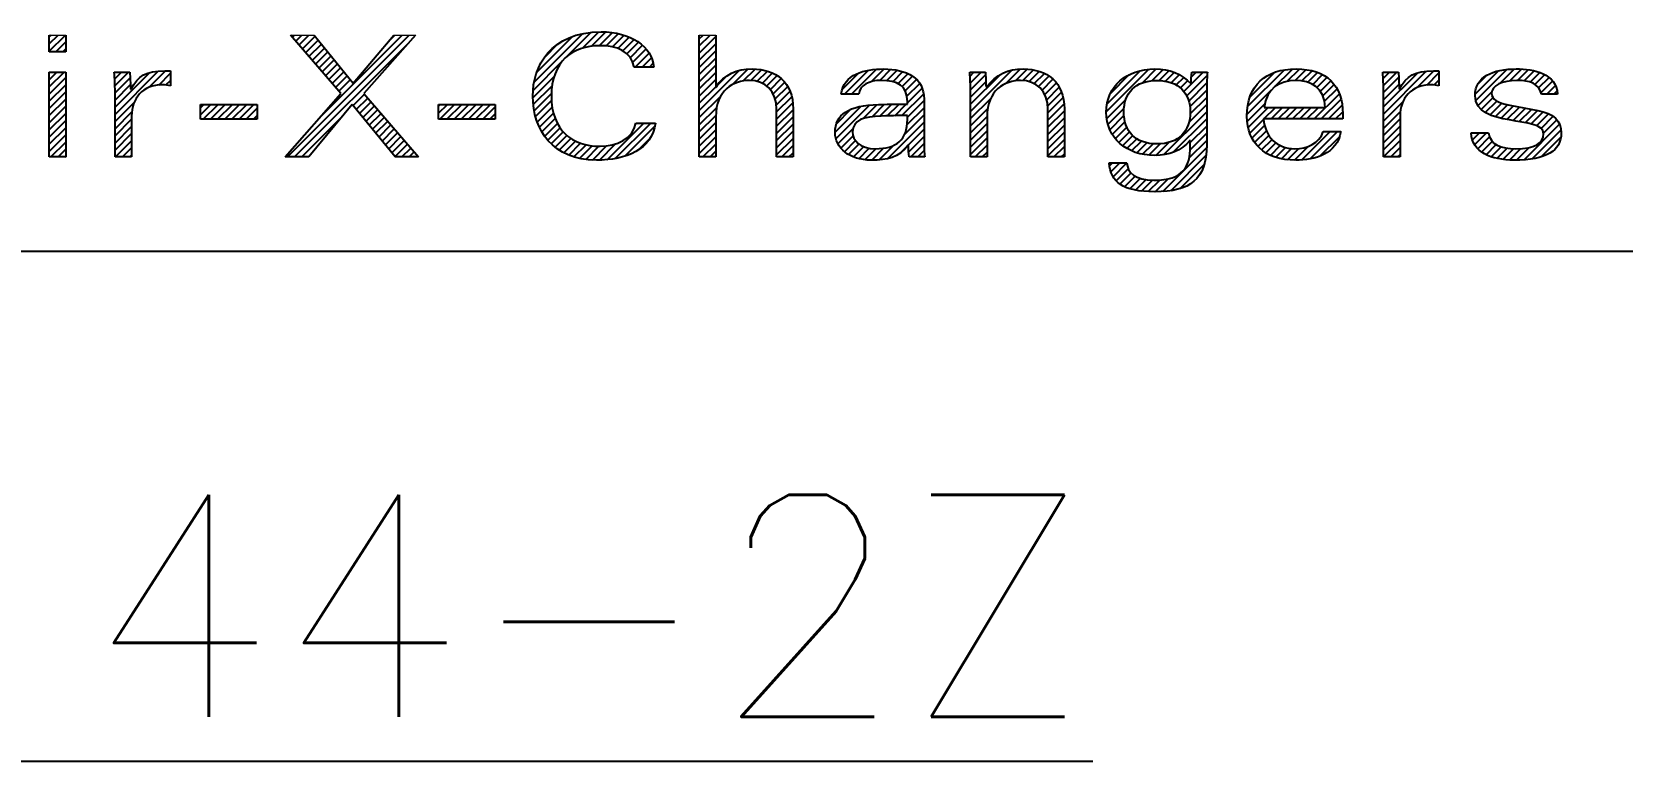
# Model space of a CAD drawing. Extents: x 47 to 269, y 297 to 436.
# Drawn here: x 235.83 to 251.53, y 316.95 to 324.15 of the extents above; entities that cross this region are included whole.
import ezdxf
from ezdxf.enums import TextEntityAlignment as Align

# ---------------------------------------------------------------- set-up
doc = ezdxf.new("R2010")
doc.units = 0
doc.header["$MEASUREMENT"] = 0
doc.layers.get('0').update_dxf_attribs({"linetype": 'CONTINUOUS'})
doc.layers.add('BORDER', color=5, linetype='CONTINUOUS')
doc.layers.add('HARSCO CORPORATE', color=7, linetype='CONTINUOUS')
doc.layers.add('TXT1', color=7, linetype='CONTINUOUS', lineweight=15)
doc.styles.get("Standard").update_dxf_attribs({"font": 'simplex.shx'})
pattern_1 = [(45, (-0.816075, -23.54496), (-0.04419417, 0.04419417), [])]

# ---------------------------------------------------------------- blocks, each defined once
blk = doc.blocks.new('DENNIS1')
at = {"layer": 'BORDER', "ltscale": 10}
blk.add_line((10.75344, 1.75056), (15.63, 1.75056), dxfattribs=at)
blk = doc.blocks.new('logo')
h = blk.add_hatch()
h.set_pattern_fill('ANSI31', color=256, scale=0.5, style=0)
h.set_pattern_definition(pattern_1)
h.paths.add_polyline_path([(19.842, -0.892), (19.842, -0.684), (20.046, -0.684), (20.046, -0.892)])
h.paths.add_polyline_path([(19.842, -2.188), (19.842, -1.142), (20.046, -1.142), (20.046, -2.188)])
h = blk.add_hatch()
h.set_pattern_fill('ANSI31', color=256, scale=0.5, style=0)
h.set_pattern_definition(pattern_1)
h.paths.add_polyline_path([(24.107, -2.188), (23.578, -1.54), (23.044, -2.188), (22.753, -2.188), (23.438, -1.406), (22.819, -0.684), (23.111, -0.684), (23.59, -1.279), (24.092, -0.684), (24.359, -0.684), (23.723, -1.406), (24.398, -2.188)])
h = blk.add_hatch()
h.set_pattern_fill('ANSI31', color=256, scale=0.5, style=0)
h.set_pattern_definition(pattern_1)
edge = h.paths.add_edge_path()
edge.add_spline(control_points=[(27.079, -1.769), (27.079, -1.769), (27.321, -1.769), (27.321, -1.769)], knot_values=[9, 9, 9, 9, 10, 10, 10, 10], degree=3, periodic=0)
edge.add_spline(control_points=[(27.321, -1.769), (27.273, -2.1), (26.961, -2.227), (26.592, -2.227), (26.055, -2.227), (25.807, -1.85), (25.807, -1.436), (25.807, -1.077), (26.021, -0.644), (26.652, -0.644), (27.009, -0.644), (27.281, -0.823), (27.3, -1.08)], knot_values=[0, 0, 0, 0, 1, 1, 1, 2, 2, 2, 3, 3, 3, 4, 4, 4, 4], degree=3, periodic=0)
edge.add_spline(control_points=[(27.3, -1.08), (27.3, -1.08), (27.059, -1.08), (27.059, -1.08)], knot_values=[4, 4, 4, 4, 5, 5, 5, 5], degree=3, periodic=0)
edge.add_spline(control_points=[(27.059, -1.08), (27.021, -0.884), (26.844, -0.815), (26.636, -0.815), (26.292, -0.815), (26.036, -1.013), (26.036, -1.436), (26.036, -1.858), (26.292, -2.056), (26.636, -2.056), (26.842, -2.056), (27.042, -1.965), (27.079, -1.769)], knot_values=[5, 5, 5, 5, 6, 6, 6, 7, 7, 7, 8, 8, 8, 9, 9, 9, 9], degree=3, periodic=0)
h = blk.add_hatch()
h.set_pattern_fill('ANSI31', color=256, scale=0.5, style=0)
h.set_pattern_definition(pattern_1)
edge = h.paths.add_edge_path()
edge.add_spline(control_points=[(27.861, -2.188), (27.861, -2.188), (27.861, -0.684), (27.861, -0.684)], knot_values=[12, 12, 12, 12, 13, 13, 13, 13], degree=3, periodic=0)
edge.add_spline(control_points=[(27.861, -0.684), (27.861, -0.684), (28.065, -0.684), (28.065, -0.684)], knot_values=[0, 0, 0, 0, 1, 1, 1, 1], degree=3, periodic=0)
edge.add_spline(control_points=[(28.065, -0.684), (28.065, -0.684), (28.065, -1.325), (28.065, -1.325)], knot_values=[1, 1, 1, 1, 2, 2, 2, 2], degree=3, periodic=0)
edge.add_spline(control_points=[(28.065, -1.325), (28.065, -1.325), (28.069, -1.325), (28.069, -1.325)], knot_values=[2, 2, 2, 2, 3, 3, 3, 3], degree=3, periodic=0)
edge.add_spline(control_points=[(28.069, -1.325), (28.165, -1.169), (28.328, -1.102), (28.513, -1.102), (28.807, -1.102), (29.019, -1.267), (29.019, -1.594)], knot_values=[3, 3, 3, 3, 4, 4, 4, 5, 5, 5, 5], degree=3, periodic=0)
edge.add_spline(control_points=[(29.019, -1.594), (29.019, -1.594), (29.019, -2.188), (29.019, -2.188)], knot_values=[5, 5, 5, 5, 6, 6, 6, 6], degree=3, periodic=0)
edge.add_spline(control_points=[(29.019, -2.188), (29.019, -2.188), (28.815, -2.188), (28.815, -2.188)], knot_values=[6, 6, 6, 6, 7, 7, 7, 7], degree=3, periodic=0)
edge.add_spline(control_points=[(28.815, -2.188), (28.815, -2.188), (28.815, -1.604), (28.815, -1.604)], knot_values=[7, 7, 7, 7, 8, 8, 8, 8], degree=3, periodic=0)
edge.add_spline(control_points=[(28.815, -1.604), (28.815, -1.371), (28.675, -1.244), (28.48, -1.244), (28.286, -1.244), (28.065, -1.363), (28.065, -1.694)], knot_values=[8, 8, 8, 8, 9, 9, 9, 10, 10, 10, 10], degree=3, periodic=0)
edge.add_spline(control_points=[(28.065, -1.694), (28.065, -1.694), (28.065, -2.188), (28.065, -2.188)], knot_values=[10, 10, 10, 10, 11, 11, 11, 11], degree=3, periodic=0)
edge.add_spline(control_points=[(28.065, -2.188), (28.065, -2.188), (27.861, -2.188), (27.861, -2.188)], knot_values=[11, 11, 11, 11, 12, 12, 12, 12], degree=3, periodic=0)
h = blk.add_hatch()
h.set_pattern_fill('ANSI31', color=256, scale=0.5, style=0)
h.set_pattern_definition(pattern_1)
edge = h.paths.add_edge_path()
edge.add_spline(control_points=[(20.653, -2.188), (20.653, -2.188), (20.653, -1.379), (20.653, -1.379)], knot_values=[11, 11, 11, 11, 12, 12, 12, 12], degree=3, periodic=0)
edge.add_spline(control_points=[(20.653, -1.379), (20.653, -1.3), (20.649, -1.225), (20.644, -1.142)], knot_values=[0, 0, 0, 0, 1, 1, 1, 1], degree=3, periodic=0)
edge.add_spline(control_points=[(20.644, -1.142), (20.644, -1.142), (20.836, -1.142), (20.836, -1.142)], knot_values=[1, 1, 1, 1, 2, 2, 2, 2], degree=3, periodic=0)
edge.add_spline(control_points=[(20.836, -1.142), (20.84, -1.205), (20.844, -1.279), (20.844, -1.35)], knot_values=[2, 2, 2, 2, 3, 3, 3, 3], degree=3, periodic=0)
edge.add_spline(control_points=[(20.844, -1.35), (20.844, -1.35), (20.849, -1.35), (20.849, -1.35)], knot_values=[3, 3, 3, 3, 4, 4, 4, 4], degree=3, periodic=0)
edge.add_spline(control_points=[(20.849, -1.35), (20.942, -1.182), (21.034, -1.127), (21.267, -1.127)], knot_values=[4, 4, 4, 4, 5, 5, 5, 5], degree=3, periodic=0)
edge.add_spline(control_points=[(21.267, -1.127), (21.267, -1.127), (21.336, -1.127), (21.336, -1.127)], knot_values=[5, 5, 5, 5, 6, 6, 6, 6], degree=3, periodic=0)
edge.add_spline(control_points=[(21.336, -1.127), (21.336, -1.127), (21.336, -1.311), (21.336, -1.311)], knot_values=[6, 6, 6, 6, 7, 7, 7, 7], degree=3, periodic=0)
edge.add_spline(control_points=[(21.336, -1.311), (21.305, -1.3), (21.275, -1.298), (21.238, -1.298), (20.992, -1.298), (20.857, -1.471), (20.857, -1.681)], knot_values=[7, 7, 7, 7, 8, 8, 8, 9, 9, 9, 9], degree=3, periodic=0)
edge.add_spline(control_points=[(20.857, -1.681), (20.857, -1.681), (20.857, -2.188), (20.857, -2.188)], knot_values=[9, 9, 9, 9, 10, 10, 10, 10], degree=3, periodic=0)
edge.add_spline(control_points=[(20.857, -2.188), (20.857, -2.188), (20.653, -2.188), (20.653, -2.188)], knot_values=[10, 10, 10, 10, 11, 11, 11, 11], degree=3, periodic=0)
h = blk.add_hatch()
h.set_pattern_fill('ANSI31', color=256, scale=0.5, style=0)
h.set_pattern_definition(pattern_1)
edge = h.paths.add_edge_path()
edge.add_spline(control_points=[(29.828, -1.415), (29.828, -1.415), (29.611, -1.415), (29.611, -1.415)], knot_values=[14, 14, 14, 14, 15, 15, 15, 15], degree=3, periodic=0)
edge.add_spline(control_points=[(29.611, -1.415), (29.636, -1.167), (29.905, -1.102), (30.132, -1.102), (30.421, -1.102), (30.634, -1.213), (30.634, -1.473)], knot_values=[0, 0, 0, 0, 1, 1, 1, 2, 2, 2, 2], degree=3, periodic=0)
edge.add_spline(control_points=[(30.634, -1.473), (30.634, -1.473), (30.634, -1.988), (30.634, -1.988)], knot_values=[2, 2, 2, 2, 3, 3, 3, 3], degree=3, periodic=0)
edge.add_spline(control_points=[(30.634, -1.988), (30.634, -2.067), (30.636, -2.131), (30.642, -2.188)], knot_values=[3, 3, 3, 3, 4, 4, 4, 4], degree=3, periodic=0)
edge.add_spline(control_points=[(30.642, -2.188), (30.642, -2.188), (30.45, -2.188), (30.45, -2.188)], knot_values=[4, 4, 4, 4, 5, 5, 5, 5], degree=3, periodic=0)
edge.add_spline(control_points=[(30.45, -2.188), (30.444, -2.14), (30.442, -2.09), (30.442, -2.042)], knot_values=[5, 5, 5, 5, 6, 6, 6, 6], degree=3, periodic=0)
edge.add_spline(control_points=[(30.442, -2.042), (30.442, -2.042), (30.438, -2.042), (30.438, -2.042)], knot_values=[6, 6, 6, 6, 7, 7, 7, 7], degree=3, periodic=0)
edge.add_spline(control_points=[(30.438, -2.042), (30.319, -2.198), (30.186, -2.227), (29.982, -2.227), (29.717, -2.227), (29.536, -2.081), (29.536, -1.886), (29.536, -1.665), (29.703, -1.55), (30.073, -1.54)], knot_values=[7, 7, 7, 7, 8, 8, 8, 9, 9, 9, 10, 10, 10, 10], degree=3, periodic=0)
edge.add_spline(control_points=[(30.073, -1.54), (30.227, -1.536), (30.334, -1.536), (30.429, -1.536)], knot_values=[10, 10, 10, 10, 11, 11, 11, 11], degree=3, periodic=0)
edge.add_spline(control_points=[(30.429, -1.536), (30.429, -1.536), (30.429, -1.507), (30.429, -1.507)], knot_values=[11, 11, 11, 11, 12, 12, 12, 12], degree=3, periodic=0)
edge.add_spline(control_points=[(30.429, -1.507), (30.429, -1.307), (30.305, -1.244), (30.102, -1.244), (29.959, -1.244), (29.838, -1.3), (29.828, -1.415)], knot_values=[12, 12, 12, 12, 13, 13, 13, 14, 14, 14, 14], degree=3, periodic=0)
edge = h.paths.add_edge_path(flags=16)
edge.add_spline(control_points=[(30.429, -1.725), (30.429, -1.725), (30.429, -1.677), (30.429, -1.677)], knot_values=[4, 4, 4, 4, 5, 5, 5, 5], degree=3, periodic=0)
edge.add_spline(control_points=[(30.429, -1.677), (30.361, -1.677), (30.261, -1.677), (30.105, -1.684)], knot_values=[0, 0, 0, 0, 1, 1, 1, 1], degree=3, periodic=0)
edge.add_spline(control_points=[(30.105, -1.684), (29.892, -1.692), (29.753, -1.727), (29.753, -1.879), (29.753, -1.983), (29.838, -2.086), (30.036, -2.086), (30.288, -2.086), (30.429, -1.977), (30.429, -1.725)], knot_values=[1, 1, 1, 1, 2, 2, 2, 3, 3, 3, 4, 4, 4, 4], degree=3, periodic=0)
h = blk.add_hatch()
h.set_pattern_fill('ANSI31', color=256, scale=0.5, style=0)
h.set_pattern_definition(pattern_1)
edge = h.paths.add_edge_path()
edge.add_spline(control_points=[(31.207, -2.188), (31.207, -2.188), (31.207, -1.379), (31.207, -1.379)], knot_values=[13, 13, 13, 13, 14, 14, 14, 14], degree=3, periodic=0)
edge.add_spline(control_points=[(31.207, -1.379), (31.207, -1.3), (31.203, -1.225), (31.198, -1.142)], knot_values=[0, 0, 0, 0, 1, 1, 1, 1], degree=3, periodic=0)
edge.add_spline(control_points=[(31.198, -1.142), (31.198, -1.142), (31.39, -1.142), (31.39, -1.142)], knot_values=[1, 1, 1, 1, 2, 2, 2, 2], degree=3, periodic=0)
edge.add_spline(control_points=[(31.39, -1.142), (31.394, -1.194), (31.398, -1.254), (31.398, -1.327)], knot_values=[2, 2, 2, 2, 3, 3, 3, 3], degree=3, periodic=0)
edge.add_spline(control_points=[(31.398, -1.327), (31.398, -1.327), (31.403, -1.327), (31.403, -1.327)], knot_values=[3, 3, 3, 3, 4, 4, 4, 4], degree=3, periodic=0)
edge.add_spline(control_points=[(31.403, -1.327), (31.521, -1.167), (31.671, -1.102), (31.859, -1.102), (32.152, -1.102), (32.365, -1.267), (32.365, -1.594)], knot_values=[4, 4, 4, 4, 5, 5, 5, 6, 6, 6, 6], degree=3, periodic=0)
edge.add_spline(control_points=[(32.365, -1.594), (32.365, -1.594), (32.365, -2.188), (32.365, -2.188)], knot_values=[6, 6, 6, 6, 7, 7, 7, 7], degree=3, periodic=0)
edge.add_spline(control_points=[(32.365, -2.188), (32.365, -2.188), (32.161, -2.188), (32.161, -2.188)], knot_values=[7, 7, 7, 7, 8, 8, 8, 8], degree=3, periodic=0)
edge.add_spline(control_points=[(32.161, -2.188), (32.161, -2.188), (32.161, -1.604), (32.161, -1.604)], knot_values=[8, 8, 8, 8, 9, 9, 9, 9], degree=3, periodic=0)
edge.add_spline(control_points=[(32.161, -1.604), (32.161, -1.371), (32.021, -1.244), (31.825, -1.244), (31.632, -1.244), (31.411, -1.363), (31.411, -1.694)], knot_values=[9, 9, 9, 9, 10, 10, 10, 11, 11, 11, 11], degree=3, periodic=0)
edge.add_spline(control_points=[(31.411, -1.694), (31.411, -1.694), (31.411, -2.188), (31.411, -2.188)], knot_values=[11, 11, 11, 11, 12, 12, 12, 12], degree=3, periodic=0)
edge.add_spline(control_points=[(31.411, -2.188), (31.411, -2.188), (31.207, -2.188), (31.207, -2.188)], knot_values=[12, 12, 12, 12, 13, 13, 13, 13], degree=3, periodic=0)
h = blk.add_hatch()
h.set_pattern_fill('ANSI31', color=256, scale=0.5, style=0)
h.set_pattern_definition(pattern_1)
edge = h.paths.add_edge_path(flags=16)
edge.add_spline(control_points=[(33.504, -2.027), (33.779, -2.027), (33.917, -1.869), (33.917, -1.631), (33.917, -1.402), (33.779, -1.244), (33.504, -1.244), (33.238, -1.244), (33.098, -1.402), (33.098, -1.631), (33.098, -1.869), (33.238, -2.027), (33.504, -2.027)], knot_values=[0, 0, 0, 0, 1, 1, 1, 2, 2, 2, 3, 3, 3, 4, 4, 4, 4], degree=3, periodic=0)
edge = h.paths.add_edge_path()
edge.add_spline(control_points=[(32.919, -2.26), (32.919, -2.26), (33.136, -2.26), (33.136, -2.26)], knot_values=[14, 14, 14, 14, 15, 15, 15, 15], degree=3, periodic=0)
edge.add_spline(control_points=[(33.136, -2.26), (33.142, -2.375), (33.236, -2.475), (33.467, -2.475), (33.836, -2.475), (33.917, -2.3), (33.917, -2.058)], knot_values=[0, 0, 0, 0, 1, 1, 1, 2, 2, 2, 2], degree=3, periodic=0)
edge.add_spline(control_points=[(33.917, -2.058), (33.917, -2.058), (33.917, -1.986), (33.917, -1.986)], knot_values=[2, 2, 2, 2, 3, 3, 3, 3], degree=3, periodic=0)
edge.add_spline(control_points=[(33.917, -1.986), (33.917, -1.986), (33.913, -1.986), (33.913, -1.986)], knot_values=[3, 3, 3, 3, 4, 4, 4, 4], degree=3, periodic=0)
edge.add_spline(control_points=[(33.913, -1.986), (33.813, -2.111), (33.65, -2.169), (33.482, -2.169), (33.13, -2.169), (32.882, -1.956), (32.882, -1.636), (32.882, -1.315), (33.13, -1.102), (33.482, -1.102), (33.665, -1.102), (33.804, -1.157), (33.929, -1.284)], knot_values=[4, 4, 4, 4, 5, 5, 5, 6, 6, 6, 7, 7, 7, 8, 8, 8, 8], degree=3, periodic=0)
edge.add_spline(control_points=[(33.929, -1.284), (33.929, -1.236), (33.931, -1.19), (33.938, -1.142)], knot_values=[8, 8, 8, 8, 9, 9, 9, 9], degree=3, periodic=0)
edge.add_spline(control_points=[(33.938, -1.142), (33.938, -1.142), (34.129, -1.142), (34.129, -1.142)], knot_values=[9, 9, 9, 9, 10, 10, 10, 10], degree=3, periodic=0)
edge.add_spline(control_points=[(34.129, -1.142), (34.125, -1.202), (34.121, -1.263), (34.121, -1.344)], knot_values=[10, 10, 10, 10, 11, 11, 11, 11], degree=3, periodic=0)
edge.add_spline(control_points=[(34.121, -1.344), (34.121, -1.344), (34.121, -2.042), (34.121, -2.042)], knot_values=[11, 11, 11, 11, 12, 12, 12, 12], degree=3, periodic=0)
edge.add_spline(control_points=[(34.121, -2.042), (34.121, -2.465), (33.913, -2.617), (33.482, -2.617), (33.084, -2.617), (32.932, -2.498), (32.919, -2.26)], knot_values=[12, 12, 12, 12, 13, 13, 13, 14, 14, 14, 14], degree=3, periodic=0)
h = blk.add_hatch()
h.set_pattern_fill('ANSI31', color=256, scale=0.5, style=0)
h.set_pattern_definition(pattern_1)
edge = h.paths.add_edge_path()
edge.add_spline(control_points=[(35.8, -1.656), (35.8, -1.656), (35.8, -1.719), (35.8, -1.719)], knot_values=[8, 8, 8, 8, 9, 9, 9, 9], degree=3, periodic=0)
edge.add_spline(control_points=[(35.8, -1.719), (35.8, -1.719), (34.821, -1.719), (34.821, -1.719)], knot_values=[0, 0, 0, 0, 1, 1, 1, 1], degree=3, periodic=0)
edge.add_spline(control_points=[(34.821, -1.719), (34.842, -1.934), (34.98, -2.086), (35.209, -2.086), (35.357, -2.086), (35.513, -2.023), (35.559, -1.873)], knot_values=[1, 1, 1, 1, 2, 2, 2, 3, 3, 3, 3], degree=3, periodic=0)
edge.add_spline(control_points=[(35.559, -1.873), (35.559, -1.873), (35.775, -1.873), (35.775, -1.873)], knot_values=[3, 3, 3, 3, 4, 4, 4, 4], degree=3, periodic=0)
edge.add_spline(control_points=[(35.775, -1.873), (35.734, -2.152), (35.45, -2.227), (35.219, -2.227), (34.836, -2.227), (34.617, -2.017), (34.617, -1.686), (34.617, -1.304), (34.846, -1.102), (35.225, -1.102), (35.596, -1.102), (35.8, -1.302), (35.8, -1.656)], knot_values=[4, 4, 4, 4, 5, 5, 5, 6, 6, 6, 7, 7, 7, 8, 8, 8, 8], degree=3, periodic=0)
edge = h.paths.add_edge_path(flags=16)
edge.add_spline(control_points=[(34.83, -1.577), (34.83, -1.577), (35.584, -1.577), (35.584, -1.577)], knot_values=[2, 2, 2, 2, 3, 3, 3, 3], degree=3, periodic=0)
edge.add_spline(control_points=[(35.584, -1.577), (35.579, -1.336), (35.4, -1.244), (35.221, -1.244), (35.011, -1.244), (34.861, -1.346), (34.83, -1.577)], knot_values=[0, 0, 0, 0, 1, 1, 1, 2, 2, 2, 2], degree=3, periodic=0)
h = blk.add_hatch()
h.set_pattern_fill('ANSI31', color=256, scale=0.5, style=0)
h.set_pattern_definition(pattern_1)
edge = h.paths.add_edge_path()
edge.add_spline(control_points=[(36.302, -2.188), (36.302, -2.188), (36.302, -1.379), (36.302, -1.379)], knot_values=[11, 11, 11, 11, 12, 12, 12, 12], degree=3, periodic=0)
edge.add_spline(control_points=[(36.302, -1.379), (36.302, -1.3), (36.298, -1.225), (36.294, -1.142)], knot_values=[0, 0, 0, 0, 1, 1, 1, 1], degree=3, periodic=0)
edge.add_spline(control_points=[(36.294, -1.142), (36.294, -1.142), (36.486, -1.142), (36.486, -1.142)], knot_values=[1, 1, 1, 1, 2, 2, 2, 2], degree=3, periodic=0)
edge.add_spline(control_points=[(36.486, -1.142), (36.49, -1.205), (36.494, -1.279), (36.494, -1.35)], knot_values=[2, 2, 2, 2, 3, 3, 3, 3], degree=3, periodic=0)
edge.add_spline(control_points=[(36.494, -1.35), (36.494, -1.35), (36.498, -1.35), (36.498, -1.35)], knot_values=[3, 3, 3, 3, 4, 4, 4, 4], degree=3, periodic=0)
edge.add_spline(control_points=[(36.498, -1.35), (36.592, -1.182), (36.684, -1.127), (36.917, -1.127)], knot_values=[4, 4, 4, 4, 5, 5, 5, 5], degree=3, periodic=0)
edge.add_spline(control_points=[(36.917, -1.127), (36.917, -1.127), (36.986, -1.127), (36.986, -1.127)], knot_values=[5, 5, 5, 5, 6, 6, 6, 6], degree=3, periodic=0)
edge.add_spline(control_points=[(36.986, -1.127), (36.986, -1.127), (36.986, -1.311), (36.986, -1.311)], knot_values=[6, 6, 6, 6, 7, 7, 7, 7], degree=3, periodic=0)
edge.add_spline(control_points=[(36.986, -1.311), (36.954, -1.3), (36.925, -1.298), (36.888, -1.298), (36.642, -1.298), (36.507, -1.471), (36.507, -1.681)], knot_values=[7, 7, 7, 7, 8, 8, 8, 9, 9, 9, 9], degree=3, periodic=0)
edge.add_spline(control_points=[(36.507, -1.681), (36.507, -1.681), (36.507, -2.188), (36.507, -2.188)], knot_values=[9, 9, 9, 9, 10, 10, 10, 10], degree=3, periodic=0)
edge.add_spline(control_points=[(36.507, -2.188), (36.507, -2.188), (36.302, -2.188), (36.302, -2.188)], knot_values=[10, 10, 10, 10, 11, 11, 11, 11], degree=3, periodic=0)
h = blk.add_hatch()
h.set_pattern_fill('ANSI31', color=256, scale=0.5, style=0)
h.set_pattern_definition(pattern_1)
edge = h.paths.add_edge_path()
edge.add_spline(control_points=[(37.382, -1.89), (37.382, -1.89), (37.598, -1.89), (37.598, -1.89)], knot_values=[13, 13, 13, 13, 14, 14, 14, 14], degree=3, periodic=0)
edge.add_spline(control_points=[(37.598, -1.89), (37.617, -2.036), (37.75, -2.086), (37.936, -2.086), (38.165, -2.086), (38.277, -2.015), (38.277, -1.904), (38.277, -1.661), (37.432, -1.846), (37.432, -1.429), (37.432, -1.198), (37.65, -1.102), (37.94, -1.102), (38.156, -1.102), (38.436, -1.157), (38.448, -1.413)], knot_values=[0, 0, 0, 0, 1, 1, 1, 2, 2, 2, 3, 3, 3, 4, 4, 4, 5, 5, 5, 5], degree=3, periodic=0)
edge.add_spline(control_points=[(38.448, -1.413), (38.448, -1.413), (38.25, -1.413), (38.25, -1.413)], knot_values=[5, 5, 5, 5, 6, 6, 6, 6], degree=3, periodic=0)
edge.add_spline(control_points=[(38.25, -1.413), (38.221, -1.282), (38.104, -1.244), (37.948, -1.244), (37.765, -1.244), (37.636, -1.307), (37.636, -1.402), (37.636, -1.475), (37.702, -1.521), (37.859, -1.55)], knot_values=[6, 6, 6, 6, 7, 7, 7, 8, 8, 8, 9, 9, 9, 9], degree=3, periodic=0)
edge.add_spline(control_points=[(37.859, -1.55), (37.859, -1.55), (38.204, -1.615), (38.204, -1.615)], knot_values=[9, 9, 9, 9, 10, 10, 10, 10], degree=3, periodic=0)
edge.add_spline(control_points=[(38.204, -1.615), (38.4, -1.652), (38.494, -1.734), (38.494, -1.89), (38.494, -2.113), (38.309, -2.227), (37.913, -2.227), (37.634, -2.227), (37.396, -2.133), (37.382, -1.89)], knot_values=[10, 10, 10, 10, 11, 11, 11, 12, 12, 12, 13, 13, 13, 13], degree=3, periodic=0)
h = blk.add_hatch()
h.set_pattern_fill('ANSI31', color=256, scale=0.5, style=0)
h.set_pattern_definition(pattern_1)
h.paths.add_polyline_path([(21.707, -1.54), (22.407, -1.54), (22.407, -1.723), (21.707, -1.723)])
h = blk.add_hatch()
h.set_pattern_fill('ANSI31', color=256, scale=0.5, style=0)
h.set_pattern_definition(pattern_1)
h.paths.add_polyline_path([(21.707, -1.723), (21.707, -1.54), (22.407, -1.54), (22.407, -1.723)])
h = blk.add_hatch()
h.set_pattern_fill('ANSI31', color=256, scale=0.5, style=0)
h.set_pattern_definition(pattern_1)
h.paths.add_polyline_path([(24.644, -1.723), (24.644, -1.54), (25.344, -1.54), (25.344, -1.723)])
for p, q in [((19.842, -0.892), (19.842, -0.684)), ((20.046, -0.684), (20.046, -0.892)), ((23.438, -1.406), (22.819, -0.684)), ((23.111, -0.684), (23.59, -1.279)), ((23.59, -1.279), (24.092, -0.684)), ((24.359, -0.684), (23.723, -1.406)), ((20.046, -0.892), (19.842, -0.892)), ((19.842, -1.142), (20.046, -1.142)), ((19.842, -2.188), (19.842, -1.142)), ((20.046, -1.142), (20.046, -2.188)), ((21.707, -1.54), (22.407, -1.54)), ((21.707, -1.723), (21.707, -1.54)), ((22.407, -1.54), (22.407, -1.723)), ((22.753, -2.188), (23.438, -1.406)), ((23.578, -1.54), (23.044, -2.188)), ((24.107, -2.188), (23.578, -1.54)), ((23.723, -1.406), (24.398, -2.188)), ((24.644, -1.54), (25.344, -1.54)), ((24.644, -1.723), (24.644, -1.54)), ((25.344, -1.54), (25.344, -1.723)), ((22.407, -1.723), (21.707, -1.723)), ((25.344, -1.723), (24.644, -1.723)), ((20.046, -2.188), (19.842, -2.188)), ((23.044, -2.188), (22.753, -2.188)), ((24.398, -2.188), (24.107, -2.188))]:
    blk.add_line(p, q)
for points, knots in [([(27.321, -1.769), (27.273, -2.1), (26.961, -2.227), (26.592, -2.227), (26.055, -2.227), (25.807, -1.85), (25.807, -1.436), (25.807, -1.077), (26.021, -0.644), (26.652, -0.644), (27.009, -0.644), (27.281, -0.823), (27.3, -1.08)], [0, 0, 0, 0, 1, 1, 1, 2, 2, 2, 3, 3, 3, 4, 4, 4, 4]), ([(27.059, -1.08), (27.021, -0.884), (26.844, -0.815), (26.636, -0.815), (26.292, -0.815), (26.036, -1.013), (26.036, -1.436), (26.036, -1.858), (26.292, -2.056), (26.636, -2.056), (26.842, -2.056), (27.042, -1.965), (27.079, -1.769)], [5, 5, 5, 5, 6, 6, 6, 7, 7, 7, 8, 8, 8, 9, 9, 9, 9]), ([(28.069, -1.325), (28.165, -1.169), (28.328, -1.102), (28.513, -1.102), (28.807, -1.102), (29.019, -1.267), (29.019, -1.594)], [3, 3, 3, 3, 4, 4, 4, 5, 5, 5, 5]), ([(29.611, -1.415), (29.636, -1.167), (29.905, -1.102), (30.132, -1.102), (30.421, -1.102), (30.634, -1.213), (30.634, -1.473)], [0, 0, 0, 0, 1, 1, 1, 2, 2, 2, 2]), ([(31.403, -1.327), (31.521, -1.167), (31.671, -1.102), (31.859, -1.102), (32.152, -1.102), (32.365, -1.267), (32.365, -1.594)], [4, 4, 4, 4, 5, 5, 5, 6, 6, 6, 6]), ([(33.913, -1.986), (33.813, -2.111), (33.65, -2.169), (33.482, -2.169), (33.13, -2.169), (32.882, -1.956), (32.882, -1.636), (32.882, -1.315), (33.13, -1.102), (33.482, -1.102), (33.665, -1.102), (33.804, -1.157), (33.929, -1.284)], [4, 4, 4, 4, 5, 5, 5, 6, 6, 6, 7, 7, 7, 8, 8, 8, 8]), ([(35.775, -1.873), (35.734, -2.152), (35.45, -2.227), (35.219, -2.227), (34.836, -2.227), (34.617, -2.017), (34.617, -1.686), (34.617, -1.304), (34.846, -1.102), (35.225, -1.102), (35.596, -1.102), (35.8, -1.302), (35.8, -1.656)], [4, 4, 4, 4, 5, 5, 5, 6, 6, 6, 7, 7, 7, 8, 8, 8, 8]), ([(37.598, -1.89), (37.617, -2.036), (37.75, -2.086), (37.936, -2.086), (38.165, -2.086), (38.277, -2.015), (38.277, -1.904), (38.277, -1.661), (37.432, -1.846), (37.432, -1.429), (37.432, -1.198), (37.65, -1.102), (37.94, -1.102), (38.156, -1.102), (38.436, -1.157), (38.448, -1.413)], [0, 0, 0, 0, 1, 1, 1, 2, 2, 2, 3, 3, 3, 4, 4, 4, 5, 5, 5, 5]), ([(21.336, -1.311), (21.305, -1.3), (21.275, -1.298), (21.238, -1.298), (20.992, -1.298), (20.857, -1.471), (20.857, -1.681)], [7, 7, 7, 7, 8, 8, 8, 9, 9, 9, 9]), ([(28.815, -1.604), (28.815, -1.371), (28.675, -1.244), (28.48, -1.244), (28.286, -1.244), (28.065, -1.363), (28.065, -1.694)], [8, 8, 8, 8, 9, 9, 9, 10, 10, 10, 10]), ([(30.429, -1.507), (30.429, -1.307), (30.305, -1.244), (30.102, -1.244), (29.959, -1.244), (29.838, -1.3), (29.828, -1.415)], [12, 12, 12, 12, 13, 13, 13, 14, 14, 14, 14]), ([(32.161, -1.604), (32.161, -1.371), (32.021, -1.244), (31.825, -1.244), (31.632, -1.244), (31.411, -1.363), (31.411, -1.694)], [9, 9, 9, 9, 10, 10, 10, 11, 11, 11, 11]), ([(33.504, -2.027), (33.779, -2.027), (33.917, -1.869), (33.917, -1.631), (33.917, -1.402), (33.779, -1.244), (33.504, -1.244), (33.238, -1.244), (33.098, -1.402), (33.098, -1.631), (33.098, -1.869), (33.238, -2.027), (33.504, -2.027)], [0, 0, 0, 0, 1, 1, 1, 2, 2, 2, 3, 3, 3, 4, 4, 4, 4]), ([(35.584, -1.577), (35.579, -1.336), (35.4, -1.244), (35.221, -1.244), (35.011, -1.244), (34.861, -1.346), (34.83, -1.577)], [0, 0, 0, 0, 1, 1, 1, 2, 2, 2, 2]), ([(36.986, -1.311), (36.954, -1.3), (36.925, -1.298), (36.888, -1.298), (36.642, -1.298), (36.507, -1.471), (36.507, -1.681)], [7, 7, 7, 7, 8, 8, 8, 9, 9, 9, 9]), ([(38.25, -1.413), (38.221, -1.282), (38.104, -1.244), (37.948, -1.244), (37.765, -1.244), (37.636, -1.307), (37.636, -1.402), (37.636, -1.475), (37.702, -1.521), (37.859, -1.55)], [6, 6, 6, 6, 7, 7, 7, 8, 8, 8, 9, 9, 9, 9]), ([(30.438, -2.042), (30.319, -2.198), (30.186, -2.227), (29.982, -2.227), (29.717, -2.227), (29.536, -2.081), (29.536, -1.886), (29.536, -1.665), (29.703, -1.55), (30.073, -1.54)], [7, 7, 7, 7, 8, 8, 8, 9, 9, 9, 10, 10, 10, 10]), ([(30.105, -1.684), (29.892, -1.692), (29.753, -1.727), (29.753, -1.879), (29.753, -1.983), (29.838, -2.086), (30.036, -2.086), (30.288, -2.086), (30.429, -1.977), (30.429, -1.725)], [1, 1, 1, 1, 2, 2, 2, 3, 3, 3, 4, 4, 4, 4]), ([(34.821, -1.719), (34.842, -1.934), (34.98, -2.086), (35.209, -2.086), (35.357, -2.086), (35.513, -2.023), (35.559, -1.873)], [1, 1, 1, 1, 2, 2, 2, 3, 3, 3, 3]), ([(38.204, -1.615), (38.4, -1.652), (38.494, -1.734), (38.494, -1.89), (38.494, -2.113), (38.309, -2.227), (37.913, -2.227), (37.634, -2.227), (37.396, -2.133), (37.382, -1.89)], [10, 10, 10, 10, 11, 11, 11, 12, 12, 12, 13, 13, 13, 13]), ([(34.121, -2.042), (34.121, -2.465), (33.913, -2.617), (33.482, -2.617), (33.084, -2.617), (32.932, -2.498), (32.919, -2.26)], [12, 12, 12, 12, 13, 13, 13, 14, 14, 14, 14]), ([(33.136, -2.26), (33.142, -2.375), (33.236, -2.475), (33.467, -2.475), (33.836, -2.475), (33.917, -2.3), (33.917, -2.058)], [0, 0, 0, 0, 1, 1, 1, 2, 2, 2, 2])]:
    blk.add_open_spline(points, degree=3, knots=knots)
for points in [[(27.861, -2.188), (27.861, -2.188), (27.861, -0.684), (27.861, -0.684)], [(28.065, -0.684), (28.065, -0.684), (28.065, -1.325), (28.065, -1.325)], [(20.653, -1.379), (20.653, -1.3), (20.649, -1.225), (20.644, -1.142)], [(20.644, -1.142), (20.644, -1.142), (20.836, -1.142), (20.836, -1.142)], [(20.836, -1.142), (20.84, -1.205), (20.844, -1.279), (20.844, -1.35)], [(20.849, -1.35), (20.942, -1.182), (21.034, -1.127), (21.267, -1.127)], [(21.267, -1.127), (21.267, -1.127), (21.336, -1.127), (21.336, -1.127)], [(21.336, -1.127), (21.336, -1.127), (21.336, -1.311), (21.336, -1.311)], [(27.3, -1.08), (27.3, -1.08), (27.059, -1.08), (27.059, -1.08)], [(31.207, -1.379), (31.207, -1.3), (31.203, -1.225), (31.198, -1.142)], [(31.198, -1.142), (31.198, -1.142), (31.39, -1.142), (31.39, -1.142)], [(31.39, -1.142), (31.394, -1.194), (31.398, -1.254), (31.398, -1.327)], [(33.929, -1.284), (33.929, -1.236), (33.931, -1.19), (33.938, -1.142)], [(33.938, -1.142), (33.938, -1.142), (34.129, -1.142), (34.129, -1.142)], [(34.129, -1.142), (34.125, -1.202), (34.121, -1.263), (34.121, -1.344)], [(36.302, -1.379), (36.302, -1.3), (36.298, -1.225), (36.294, -1.142)], [(36.294, -1.142), (36.294, -1.142), (36.486, -1.142), (36.486, -1.142)], [(36.486, -1.142), (36.49, -1.205), (36.494, -1.279), (36.494, -1.35)], [(36.498, -1.35), (36.592, -1.182), (36.684, -1.127), (36.917, -1.127)], [(36.917, -1.127), (36.917, -1.127), (36.986, -1.127), (36.986, -1.127)], [(36.986, -1.127), (36.986, -1.127), (36.986, -1.311), (36.986, -1.311)], [(20.844, -1.35), (20.844, -1.35), (20.849, -1.35), (20.849, -1.35)], [(28.065, -1.325), (28.065, -1.325), (28.069, -1.325), (28.069, -1.325)], [(31.398, -1.327), (31.398, -1.327), (31.403, -1.327), (31.403, -1.327)], [(34.121, -1.344), (34.121, -1.344), (34.121, -2.042), (34.121, -2.042)], [(36.494, -1.35), (36.494, -1.35), (36.498, -1.35), (36.498, -1.35)], [(20.653, -2.188), (20.653, -2.188), (20.653, -1.379), (20.653, -1.379)], [(29.828, -1.415), (29.828, -1.415), (29.611, -1.415), (29.611, -1.415)], [(30.073, -1.54), (30.227, -1.536), (30.334, -1.536), (30.429, -1.536)], [(30.429, -1.536), (30.429, -1.536), (30.429, -1.507), (30.429, -1.507)], [(30.634, -1.473), (30.634, -1.473), (30.634, -1.988), (30.634, -1.988)], [(31.207, -2.188), (31.207, -2.188), (31.207, -1.379), (31.207, -1.379)], [(36.302, -2.188), (36.302, -2.188), (36.302, -1.379), (36.302, -1.379)], [(37.859, -1.55), (37.859, -1.55), (38.204, -1.615), (38.204, -1.615)], [(38.448, -1.413), (38.448, -1.413), (38.25, -1.413), (38.25, -1.413)], [(20.857, -1.681), (20.857, -1.681), (20.857, -2.188), (20.857, -2.188)], [(28.065, -1.694), (28.065, -1.694), (28.065, -2.188), (28.065, -2.188)], [(28.815, -2.188), (28.815, -2.188), (28.815, -1.604), (28.815, -1.604)], [(29.019, -1.594), (29.019, -1.594), (29.019, -2.188), (29.019, -2.188)], [(30.429, -1.677), (30.361, -1.677), (30.261, -1.677), (30.105, -1.684)], [(30.429, -1.725), (30.429, -1.725), (30.429, -1.677), (30.429, -1.677)], [(31.411, -1.694), (31.411, -1.694), (31.411, -2.188), (31.411, -2.188)], [(32.161, -2.188), (32.161, -2.188), (32.161, -1.604), (32.161, -1.604)], [(32.365, -1.594), (32.365, -1.594), (32.365, -2.188), (32.365, -2.188)], [(35.8, -1.719), (35.8, -1.719), (34.821, -1.719), (34.821, -1.719)], [(34.83, -1.577), (34.83, -1.577), (35.584, -1.577), (35.584, -1.577)], [(35.8, -1.656), (35.8, -1.656), (35.8, -1.719), (35.8, -1.719)], [(36.507, -1.681), (36.507, -1.681), (36.507, -2.188), (36.507, -2.188)], [(27.079, -1.769), (27.079, -1.769), (27.321, -1.769), (27.321, -1.769)], [(35.559, -1.873), (35.559, -1.873), (35.775, -1.873), (35.775, -1.873)], [(37.382, -1.89), (37.382, -1.89), (37.598, -1.89), (37.598, -1.89)], [(30.442, -2.042), (30.442, -2.042), (30.438, -2.042), (30.438, -2.042)], [(30.45, -2.188), (30.444, -2.14), (30.442, -2.09), (30.442, -2.042)], [(30.634, -1.988), (30.634, -2.067), (30.636, -2.131), (30.642, -2.188)], [(33.917, -1.986), (33.917, -1.986), (33.913, -1.986), (33.913, -1.986)], [(33.917, -2.058), (33.917, -2.058), (33.917, -1.986), (33.917, -1.986)], [(20.857, -2.188), (20.857, -2.188), (20.653, -2.188), (20.653, -2.188)], [(28.065, -2.188), (28.065, -2.188), (27.861, -2.188), (27.861, -2.188)], [(29.019, -2.188), (29.019, -2.188), (28.815, -2.188), (28.815, -2.188)], [(30.642, -2.188), (30.642, -2.188), (30.45, -2.188), (30.45, -2.188)], [(31.411, -2.188), (31.411, -2.188), (31.207, -2.188), (31.207, -2.188)], [(32.365, -2.188), (32.365, -2.188), (32.161, -2.188), (32.161, -2.188)], [(32.919, -2.26), (32.919, -2.26), (33.136, -2.26), (33.136, -2.26)], [(36.507, -2.188), (36.507, -2.188), (36.302, -2.188), (36.302, -2.188)]]:
    blk.add_open_spline(points, degree=3)
at = {"layer": 'HARSCO CORPORATE', "lineweight": 0}
for p, q in [((19.842, -0.684), (20.046, -0.684)), ((22.819, -0.684), (23.111, -0.684)), ((24.092, -0.684), (24.359, -0.684))]:
    blk.add_line(p, q, dxfattribs=at)
blk.add_open_spline([(27.861, -0.684), (27.861, -0.684), (28.065, -0.684), (28.065, -0.684)], degree=3, dxfattribs=at)
blk = doc.blocks.new('TXT')
at = {"xscale": 0.4571428589714279, "yscale": 0.4571428589714241, "zscale": 0.4571428589714286}
blk.add_blockref('logo', (97.1444, 15.5349), dxfattribs=at)
at = {"ltscale": 4}
for tag, height, p in [('STRUCT1', 1.2508, (105.5338, 12.0038)), ('STRUCT2', 1.2508, (105.5338, 10.0032)), ('REV1', 1.0003, (18.5059, 3.001)), ('DESCRIPTION', 1.0003, (33.5107, 3.001)), ('REVBY', 1.0003, (51.0163, 3.0186)), ('R1DATE', 1.0003, (61.0195, 3.0186)), ('CKAPPD', 1.0003, (71.0227, 3.0184))]:
    blk.add_attdef(tag, text='', height=height, dxfattribs=at).set_placement(p, align=Align.MIDDLE)
at = {"layer": 'TXT1', "ltscale": 4}
for tag, height, p in [('REF1', 1.0003, (81.0259, 10.5149)), ('REF2', 1.0003, (81.0259, 8.5143)), ('REF3', 1.0003, (81.0259, 6.5136)), ('REF4', 1.0003, (81.0259, 4.513)), ('REF5', 1.0003, (81.0259, 2.5123)), ('DWG', 1.5005, (109.535, 0.5002)), ('CUSTOMER', 1.0003, (81.0259, 0.5117)), ('REV', 1.0003, (122.5392, 0.5002))]:
    blk.add_attdef(tag, text='', height=height, dxfattribs=at).set_placement(p, align=Align.CENTER)
for tag, p in [('BY', (92.5296, 6.5021)), ('CHKD', (104.5334, 6.5021)), ('DATE', (92.5296, 4.5014)), ('CHKDATE', (104.5334, 4.5014)), ('SCALE', (92.5296, 2.5008)), ('JOB', (92.5296, 0.5002))]:
    blk.add_attdef(tag, p, '', height=1.0003, dxfattribs=at)

msp = doc.modelspace()

# ---------------------------------------------------------------- block references
at = {"ltscale": 4, "xscale": 14, "yscale": 14, "zscale": 14}
msp.add_blockref('DENNIS1', (50.12749, 297.47713), dxfattribs=at)
at = {"ltscale": 4}
ref = msp.add_blockref('TXT', (50.12749, 297.47713), dxfattribs=dict(at, xscale=1.749999993000003, yscale=1.749999993000017, zscale=1.749999993))
ref.add_attrib('STRUCT1', '%%UMODEL 144-2Z', dxfattribs={"ltscale": 4, "height": 2.1889002}).set_placement((234.81157, 318.48385), align=Align.MIDDLE)

doc.saveas('drawing.dxf')
